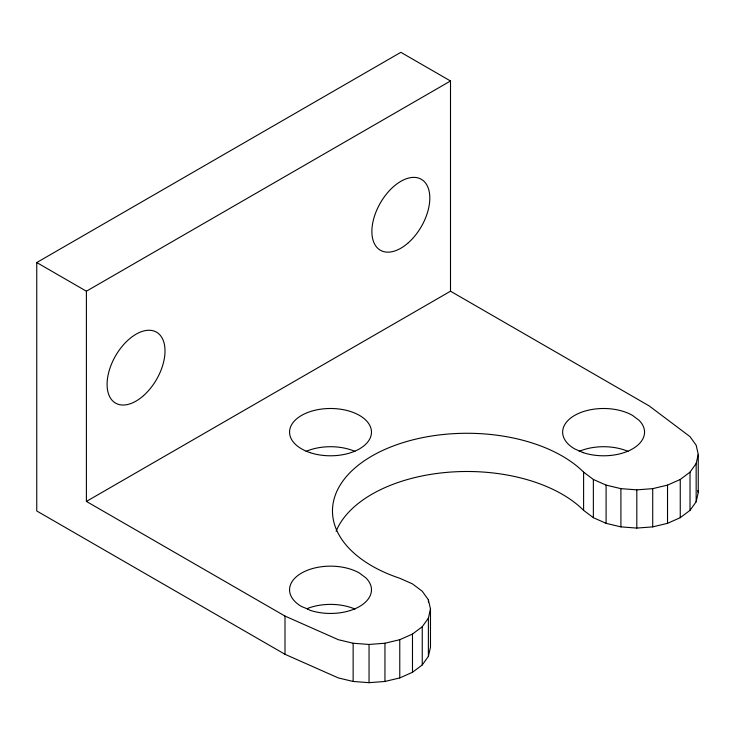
<?xml version="1.0" encoding="UTF-8"?>
<svg xmlns="http://www.w3.org/2000/svg" width="735" height="735" viewBox="0 0 735 735"><rect width="100%" height="100%" fill="white"/><g stroke="black" fill="none" stroke-linecap="round" stroke-linejoin="round"><path stroke-width="1.1" d="M450.5 80.988L400.851 52.323L36.75 262.542L36.75 510.972L285.005 654.297L338.32 677.927L353.14 681.464L369.043 682.677L384.947 681.464L399.767 677.927L412.482 672.286L422.248 664.936L428.386 656.383L428.386 618.163L430.48 608.984L428.386 599.806L422.248 591.243L412.482 583.902L399.767 578.261A134.578 77.699 0 0 1 371.892 456.031A134.578 77.699 0 0 1 583.599 472.127L593.365 479.468L606.09 485.109L620.91 488.646L636.813 489.859L652.717 488.646L667.527 485.109L680.252 479.468L690.018 472.127L696.155 463.564L698.25 454.386L696.155 445.208L690.018 436.654L649.106 405.867L450.5 291.207L86.399 501.417L86.399 291.207L450.5 80.988L450.5 291.207M428.386 656.383L430.48 647.204L430.48 608.984M336.106 531.258A134.578 77.699 0 0 1 447.56 472.311A134.578 77.699 0 0 1 583.599 510.347L593.365 517.688L606.09 523.329L620.91 526.876L636.813 528.079L652.717 526.876L667.527 523.329L680.252 517.688L690.018 510.347L696.155 501.794L698.25 492.606L698.25 454.386M86.399 501.417L285.005 616.077L338.32 639.698L353.14 643.244L369.043 644.457L384.947 643.244L399.767 639.698L412.482 634.066L422.248 626.716L428.386 618.163M36.75 262.542L86.399 291.207M697.781 490.567L698.25 492.606M696.155 463.564L696.155 501.794M690.018 472.127L690.018 510.347M680.252 479.468L680.252 517.688M667.527 485.109L667.527 523.329M652.717 488.646L652.717 526.876M636.813 489.859L636.813 528.079M620.91 488.646L620.91 526.876M606.09 485.109L606.09 523.329M593.365 479.468L593.365 517.688M583.599 472.127L583.599 510.347M428.386 599.806L428.386 602.048M422.248 626.716L422.248 664.936M412.482 634.066L412.482 672.286M399.767 639.698L399.767 677.927M384.947 643.244L384.947 681.464M369.043 644.457L369.043 682.677M353.14 643.244L353.14 681.464M285.005 616.077L285.005 654.297M307.028 608.654A40.958 23.649 0 0 1 354.968 609.058M579.134 451.391A40.958 23.649 0 0 1 628.048 451.391M306.054 451.391A40.958 23.649 0 0 1 354.968 451.391M307.607 608.984L301.552 606.522A40.958 23.649 0 0 1 301.552 573.079A40.958 23.649 0 0 1 359.479 573.079L365.984 577.976A40.958 23.649 0 0 1 359.479 606.522A40.958 23.649 0 0 1 310.032 610.28L307.607 608.984M583.112 452.622L574.632 448.864A40.958 23.649 0 0 1 574.632 415.422A40.958 23.649 0 0 1 632.55 415.422L639.064 420.319A40.958 23.649 0 0 1 632.55 448.864A40.958 23.649 0 0 1 583.112 452.622M310.032 452.622A40.958 23.649 0 0 0 371.478 432.143A40.958 23.649 0 0 0 310.032 411.664A40.958 23.649 0 0 0 310.032 452.622M143.546 395.623A40.958 23.649 -60 0 0 156.527 332.174A40.958 23.649 -60 0 0 108.073 375.144A40.958 23.649 -60 0 0 143.546 395.623M408.348 242.743A40.958 23.649 -60 0 0 421.33 179.294A40.958 23.649 -60 0 0 372.875 222.255A40.958 23.649 -60 0 0 408.348 242.743"/></g></svg>
